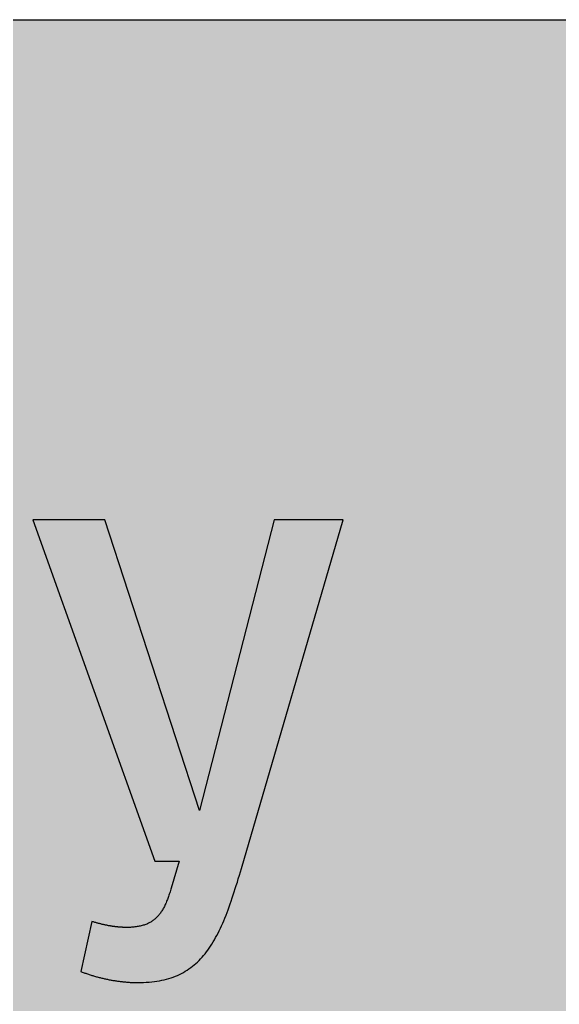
# Model space of a CAD drawing. Header units: millimetres. Extents: x 0 to 212, y 0 to 116.
# Drawn here: x 40.6 to 72.6, y 58.3 to 116.5 of the extents above; entities that cross this region are included whole.
import ezdxf

# ---------------------------------------------------------------- set-up
doc = ezdxf.new("R2010")
doc.units = ezdxf.units.MM

msp = doc.modelspace()

# ---------------------------------------------------------------- hatches: boundary and pattern name
for color, points in [(254, [(14.1633, 0.0536), (13.9878, 0.0533), (13.8125, 0.0559), (13.6373, 0.061), (13.462, 0.0686), (13.2893, 0.0787), (13.114, 0.0914), (12.9413, 0.1041), (12.7686, 0.1219), (12.5959, 0.1397), (12.4231, 0.16), (12.2504, 0.1829), (12.0777, 0.2057), (11.9075, 0.2337), (11.7373, 0.2616), (11.5672, 0.2921), (11.397, 0.3251), (11.2268, 0.3607), (11.0592, 0.3988), (10.8915, 0.4369), (10.7239, 0.4775), (10.5562, 0.5207), (10.3886, 0.5664), (10.2235, 0.6121), (10.0584, 0.6629), (9.8933, 0.7137), (9.7307, 0.7671), (9.5682, 0.8204), (9.4056, 0.8788), (9.2431, 0.9373), (9.083, 0.9982), (8.923, 1.0617), (8.763, 1.1252), (8.6055, 1.1938), (8.4455, 1.2624), (8.2906, 1.331), (8.1331, 1.4046), (7.9781, 1.4783), (7.8232, 1.5545), (7.6708, 1.6332), (7.5184, 1.7145), (7.366, 1.7958), (7.2161, 1.8796), (7.0663, 1.966), (6.919, 2.0523), (6.7716, 2.1438), (6.6243, 2.2352), (6.4795, 2.3266), (6.3348, 2.4232), (6.19, 2.5197), (6.0477, 2.6187), (5.908, 2.7178), (5.7683, 2.8194), (5.6286, 2.9235), (5.4915, 3.0302), (5.3543, 3.1369), (5.2197, 3.2461), (5.0851, 3.3579), (4.953, 3.4722), (4.8209, 3.5865), (4.6914, 3.7033), (4.5644, 3.8202), (4.4348, 3.9395), (4.3104, 4.0615), (4.1859, 4.1859), (4.0615, 4.3104), (3.9395, 4.4348), (3.8202, 4.5618), (3.7033, 4.6914), (3.5865, 4.8209), (3.4722, 4.953), (3.3579, 5.0851), (3.2487, 5.2197), (3.1369, 5.3543), (3.0302, 5.4915), (2.9235, 5.6286), (2.8194, 5.7683), (2.7178, 5.908), (2.6187, 6.0477), (2.5197, 6.19), (2.4232, 6.3348), (2.3266, 6.477), (2.2352, 6.6243), (2.1438, 6.7691), (2.0523, 6.919), (1.966, 7.0663), (1.8796, 7.2161), (1.7958, 7.366), (1.7145, 7.5184), (1.6332, 7.6708), (1.5545, 7.8232), (1.4783, 7.9781), (1.4046, 8.1331), (1.331, 8.2906), (1.2598, 8.4455), (1.1913, 8.603), (1.1252, 8.763), (1.0592, 8.923), (0.9982, 9.083), (0.9373, 9.2431), (0.8763, 9.4056), (0.8204, 9.5682), (0.7645, 9.7307), (0.7112, 9.8933), (0.6604, 10.0584), (0.6121, 10.2235), (0.5639, 10.3911), (0.5207, 10.5562), (0.4775, 10.7239), (0.4343, 10.8915), (0.3962, 11.0592), (0.3607, 11.2268), (0.3251, 11.397), (0.2921, 11.5672), (0.2616, 11.7373), (0.2311, 11.9075), (0.2057, 12.0802), (0.1803, 12.2504), (0.1575, 12.4231), (0.1372, 12.5959), (0.1194, 12.7686), (0.1041, 12.9413), (0.0889, 13.1166), (0.0787, 13.2893), (0.0686, 13.4645), (0.061, 13.6373), (0.0559, 13.8125), (0.0508, 13.9878), (0.0508, 14.163), (0.0522, 102.3592), (0.0508, 102.5322), (0.0559, 102.7074), (0.061, 102.8827), (0.0686, 103.058), (0.0787, 103.2307), (0.0889, 103.4059), (0.1041, 103.5787), (0.1194, 103.7514), (0.1372, 103.9241), (0.1575, 104.0968), (0.1803, 104.2695), (0.2057, 104.4423), (0.2311, 104.6124), (0.2616, 104.7826), (0.2921, 104.9528), (0.3251, 105.123), (0.3607, 105.2932), (0.3962, 105.4608), (0.4343, 105.6284), (0.4775, 105.7961), (0.5207, 105.9637), (0.5639, 106.1314), (0.6121, 106.2965), (0.6604, 106.4616), (0.7112, 106.6267), (0.7645, 106.7892), (0.8204, 106.9518), (0.8763, 107.1143), (0.9373, 107.2769), (0.9982, 107.4369), (1.0592, 107.5969), (1.1252, 107.757), (1.1913, 107.9144), (1.2598, 108.0745), (1.331, 108.2294), (1.4046, 108.3869), (1.4783, 108.5418), (1.5545, 108.6968), (1.6332, 108.8492), (1.7145, 109.0016), (1.7958, 109.154), (1.8796, 109.3038), (1.966, 109.4537), (2.0523, 109.601), (2.1438, 109.7483), (2.2352, 109.8956), (2.3266, 110.0404), (2.4232, 110.1852), (2.5197, 110.33), (2.6187, 110.4722), (2.7178, 110.6119), (2.8194, 110.7516), (2.9235, 110.8913), (3.0302, 111.0285), (3.1369, 111.1656), (3.2487, 111.3003), (3.3579, 111.4349), (3.4722, 111.567), (3.5865, 111.699), (3.7033, 111.8286), (3.8202, 111.9556), (3.9395, 112.0851), (4.0615, 112.2096), (4.1859, 112.334), (4.3104, 112.4585), (4.4348, 112.5804), (4.5644, 112.6998), (4.6914, 112.8166), (4.8209, 112.9335), (4.953, 113.0478), (5.0851, 113.1621), (5.2197, 113.2713), (5.3543, 113.3831), (5.4915, 113.4897), (5.6286, 113.5964), (5.7683, 113.7006), (5.908, 113.8022), (6.0477, 113.9012), (6.19, 114.0003), (6.3348, 114.0968), (6.4795, 114.1933), (6.6243, 114.2848), (6.7716, 114.3762), (6.919, 114.4676), (7.0663, 114.554), (7.2161, 114.6404), (7.366, 114.7242), (7.5184, 114.8055), (7.6708, 114.8867), (7.8232, 114.9655), (7.9781, 115.0417), (8.1331, 115.1153), (8.2906, 115.189), (8.4455, 115.2601), (8.6055, 115.3287), (8.763, 115.3947), (8.923, 115.4608), (9.083, 115.5217), (9.2431, 115.5827), (9.4056, 115.6437), (9.5682, 115.6995), (9.7307, 115.7554), (9.8933, 115.8088), (10.0584, 115.8596), (10.2235, 115.9078), (10.3886, 115.9561), (10.5562, 115.9993), (10.7239, 116.0424), (10.8915, 116.0856), (11.0592, 116.1237), (11.2268, 116.1593), (11.397, 116.1948), (11.5672, 116.2279), (11.7373, 116.2583), (11.9075, 116.2888), (12.0777, 116.3142), (12.2504, 116.3396), (12.4231, 116.3625), (12.5959, 116.3828), (12.7686, 116.4006), (12.9413, 116.4158), (13.114, 116.4311), (13.2893, 116.4412), (13.462, 116.4514), (13.6373, 116.459), (13.8125, 116.4641), (13.9878, 116.4692), (14.163, 116.4692), (197.6078, 116.4703), (197.7822, 116.4692), (197.9574, 116.4641), (198.1327, 116.459), (198.3054, 116.4514), (198.4807, 116.4412), (198.6534, 116.4311), (198.8287, 116.4158), (199.0014, 116.4006), (199.1741, 116.3828), (199.3468, 116.3625), (199.5195, 116.3396), (199.6897, 116.3142), (199.8624, 116.2888), (200.0326, 116.2583), (200.2028, 116.2279), (200.373, 116.1948), (200.5432, 116.1593), (200.7108, 116.1237), (200.8784, 116.0856), (201.0461, 116.0424), (201.2137, 115.9993), (201.3788, 115.9561), (201.5465, 115.9078), (201.7116, 115.8596), (201.8767, 115.8088), (202.0392, 115.7554), (202.2018, 115.6995), (202.3643, 115.6437), (202.5269, 115.5827), (202.6869, 115.5217), (202.8469, 115.4608), (203.007, 115.3947), (203.167, 115.3287), (203.3245, 115.2601), (203.4794, 115.189), (203.6369, 115.1153), (203.7918, 115.0417), (203.9468, 114.9655), (204.0992, 114.8867), (204.2516, 114.8055), (204.404, 114.7242), (204.5538, 114.6404), (204.7037, 114.554), (204.8535, 114.4676), (205.0009, 114.3762), (205.1456, 114.2848), (205.293, 114.1933), (205.4352, 114.0968), (205.58, 114.0003), (205.7222, 113.9012), (205.8619, 113.8022), (206.0016, 113.7006), (206.1413, 113.5964), (206.2785, 113.4897), (206.4156, 113.3831), (206.5503, 113.2713), (206.6849, 113.1621), (206.817, 113.0478), (206.949, 112.9335), (207.0786, 112.8166), (207.2081, 112.6998), (207.3351, 112.5804), (207.4596, 112.4585), (207.584, 112.334), (207.7085, 112.2096), (207.8304, 112.0851), (207.9498, 111.9556), (208.0666, 111.8286), (208.1835, 111.699), (208.2978, 111.567), (208.4121, 111.4349), (208.5238, 111.3003), (208.6331, 111.1656), (208.7397, 111.0285), (208.8464, 110.8913), (208.9506, 110.7516), (209.0522, 110.6119), (209.1512, 110.4722), (209.2503, 110.33), (209.3468, 110.1852), (209.4433, 110.0404), (209.5348, 109.8956), (209.6262, 109.7483), (209.7176, 109.601), (209.804, 109.4537), (209.8904, 109.3038), (209.9742, 109.154), (210.0555, 109.0016), (210.1367, 108.8492), (210.2155, 108.6968), (210.2917, 108.5418), (210.3653, 108.3869), (210.439, 108.2294), (210.5076, 108.0745), (210.5762, 107.9144), (210.6447, 107.757), (210.7082, 107.5969), (210.7717, 107.4369), (210.8327, 107.2769), (210.8911, 107.1143), (210.9495, 106.9518), (211.0029, 106.7892), (211.0562, 106.6267), (211.107, 106.4616), (211.1578, 106.2965), (211.2035, 106.1314), (211.2493, 105.9637), (211.2924, 105.7961), (211.3331, 105.6284), (211.3712, 105.4608), (211.4093, 105.2932), (211.4448, 105.123), (211.4779, 104.9528), (211.5083, 104.7826), (211.5363, 104.6124), (211.5642, 104.4423), (211.5871, 104.2695), (211.6099, 104.0968), (211.6303, 103.9241), (211.648, 103.7514), (211.6658, 103.5787), (211.6785, 103.4059), (211.6912, 103.2307), (211.7014, 103.058), (211.709, 102.8827), (211.7141, 102.7074), (211.7166, 102.5322), (211.7166, 102.3569), (211.7189, 14.1647), (211.7166, 13.9878), (211.7141, 13.8125), (211.709, 13.6373), (211.7014, 13.4645), (211.6912, 13.2893), (211.6785, 13.1166), (211.6658, 12.9413), (211.648, 12.7686), (211.6303, 12.5959), (211.6099, 12.4231), (211.5871, 12.2504), (211.5642, 12.0802), (211.5363, 11.9075), (211.5083, 11.7373), (211.4779, 11.5672), (211.4448, 11.397), (211.4093, 11.2268), (211.3712, 11.0592), (211.3331, 10.8915), (211.2924, 10.7239), (211.2493, 10.5562), (211.2035, 10.3911), (211.1578, 10.2235), (211.107, 10.0584), (211.0562, 9.8933), (211.0029, 9.7307), (210.9495, 9.5682), (210.8911, 9.4056), (210.8327, 9.2431), (210.7717, 9.083), (210.7082, 8.923), (210.6447, 8.763), (210.5762, 8.603), (210.5076, 8.4455), (210.439, 8.2906), (210.3653, 8.1331), (210.2917, 7.9781), (210.2155, 7.8232), (210.1367, 7.6708), (210.0555, 7.5184), (209.9742, 7.366), (209.8904, 7.2161), (209.804, 7.0663), (209.7176, 6.919), (209.6262, 6.7691), (209.5348, 6.6243), (209.4433, 6.477), (209.3468, 6.3348), (209.2503, 6.19), (209.1512, 6.0477), (209.0522, 5.908), (208.9506, 5.7683), (208.8464, 5.6286), (208.7397, 5.4915), (208.6331, 5.3543), (208.5238, 5.2197), (208.4121, 5.0851), (208.2978, 4.953), (208.1835, 4.8209), (208.0666, 4.6914), (207.9498, 4.5618), (207.8304, 4.4348), (207.7085, 4.3104), (207.584, 4.1859), (207.4596, 4.0615), (207.3351, 3.9395), (207.2081, 3.8202), (207.0786, 3.7033), (206.949, 3.5865), (206.817, 3.4722), (206.6849, 3.3579), (206.5503, 3.2461), (206.4156, 3.1369), (206.2785, 3.0302), (206.1413, 2.9235), (206.0016, 2.8194), (205.8619, 2.7178), (205.7222, 2.6187), (205.58, 2.5197), (205.4352, 2.4232), (205.293, 2.3266), (205.1456, 2.2352), (205.0009, 2.1438), (204.8535, 2.0523), (204.7037, 1.966), (204.5538, 1.8796), (204.404, 1.7958), (204.2516, 1.7145), (204.0992, 1.6332), (203.9468, 1.5545), (203.7918, 1.4783), (203.6369, 1.4046), (203.4794, 1.331), (203.3245, 1.2624), (203.167, 1.1938), (203.007, 1.1252), (202.8469, 1.0617), (202.6869, 0.9982), (202.5269, 0.9373), (202.3643, 0.8788), (202.2018, 0.8204), (202.0392, 0.7671), (201.8767, 0.7137), (201.7116, 0.6629), (201.5465, 0.6121), (201.3788, 0.5664), (201.2137, 0.5207), (201.0461, 0.4775), (200.8784, 0.4369), (200.7108, 0.3988), (200.5432, 0.3607), (200.373, 0.3251), (200.2028, 0.2921), (200.0326, 0.2616), (199.8624, 0.2337), (199.6897, 0.2057), (199.5195, 0.1829), (199.3468, 0.16), (199.1741, 0.1397), (199.0014, 0.1219), (198.8287, 0.1041), (198.6534, 0.0914), (198.4807, 0.0787), (198.3054, 0.0686), (198.1327, 0.061), (197.9574, 0.0559), (197.7822, 0.0533), (197.6069, 0.0533)]), (59, [(47.6194, 59.5489), (47.7901, 59.5503), (47.9603, 59.5554), (48.1254, 59.563), (48.2879, 59.5732), (48.4454, 59.5884), (48.6004, 59.6087), (48.7502, 59.629), (48.8975, 59.6544), (49.0423, 59.6824), (49.1846, 59.7154), (49.3217, 59.751), (49.4563, 59.7891), (49.5884, 59.8297), (49.718, 59.8754), (49.845, 59.9237), (49.9669, 59.9745), (50.0888, 60.0304), (50.2056, 60.0888), (50.3199, 60.1497), (50.4317, 60.2158), (50.5435, 60.2844), (50.6501, 60.3555), (50.7543, 60.4291), (50.8584, 60.5079), (50.9575, 60.5892), (51.0565, 60.673), (51.1505, 60.7619), (51.2445, 60.8533), (51.3359, 60.9473), (51.4274, 61.0464), (51.5137, 61.1454), (51.6001, 61.2496), (51.6839, 61.3588), (51.7677, 61.468), (51.8465, 61.5823), (51.9278, 61.7017), (52.004, 61.8211), (52.0802, 61.9455), (52.1564, 62.0725), (52.2275, 62.2021), (52.3011, 62.3367), (52.3723, 62.4738), (52.4408, 62.6135), (52.5094, 62.7558), (52.578, 62.9031), (52.644, 63.053), (52.7101, 63.2054), (52.7736, 63.3628), (52.8396, 63.5229), (52.9031, 63.6854), (52.9641, 63.8505), (53.0276, 64.0207), (53.0885, 64.1934), (53.1495, 64.3687), (53.2105, 64.5465), (53.2714, 64.7294), (53.3298, 64.9148), (53.3908, 65.1027), (53.4492, 65.2932), (53.5102, 65.4888), (53.5686, 65.6869), (53.6296, 65.8876), (53.688, 66.0933), (53.7489, 66.2991), (59.7655, 86.9072), (55.6906, 86.9072), (51.2671, 69.7159), (45.6791, 86.9072), (41.4115, 86.9072), (48.6283, 66.7286), (50.0641, 66.7286), (49.5984, 65.1369), (49.5757, 65.0621), (49.5529, 64.9884), (49.53, 64.9173), (49.5097, 64.8462), (49.4868, 64.7776), (49.464, 64.7116), (49.4411, 64.643), (49.4182, 64.5795), (49.3928, 64.5135), (49.37, 64.4525), (49.3446, 64.389), (49.3217, 64.3306), (49.2963, 64.2696), (49.2709, 64.2137), (49.2455, 64.1553), (49.2176, 64.0994), (49.1922, 64.0461), (49.1642, 63.9928), (49.1363, 63.942), (49.1084, 63.8912), (49.0779, 63.8404), (49.0499, 63.7921), (49.0195, 63.7464), (48.989, 63.7007), (48.956, 63.6549), (48.9229, 63.6118), (48.8899, 63.5686), (48.8569, 63.5279), (48.8239, 63.4873), (48.7883, 63.4492), (48.7528, 63.4111), (48.7147, 63.3755), (48.6766, 63.34), (48.6385, 63.3044), (48.5978, 63.2714), (48.5572, 63.2409), (48.5165, 63.2104), (48.4759, 63.18), (48.4302, 63.152), (48.387, 63.1241), (48.3413, 63.0987), (48.2956, 63.0733), (48.2473, 63.0504), (48.199, 63.0276), (48.1482, 63.0047), (48.0974, 62.9844), (48.0466, 62.9666), (47.9933, 62.9488), (47.9374, 62.931), (47.8815, 62.9158), (47.8257, 62.9006), (47.7672, 62.8853), (47.7063, 62.8726), (47.6453, 62.8625), (47.5844, 62.8523), (47.5209, 62.8421), (47.4548, 62.8345), (47.3888, 62.8269), (47.3202, 62.8218), (47.2516, 62.8167), (47.1805, 62.8117), (47.1068, 62.8091), (47.0332, 62.8091), (46.957, 62.8091), (46.9392, 62.8091), (46.9214, 62.8091), (46.9011, 62.8091), (46.8833, 62.8091), (46.863, 62.8091), (46.8427, 62.8091), (46.8224, 62.8091), (46.7995, 62.8091), (46.7792, 62.8117), (46.7563, 62.8117), (46.7335, 62.8117), (46.7106, 62.8142), (46.6877, 62.8142), (46.6649, 62.8167), (46.6395, 62.8167), (46.6166, 62.8193), (46.5912, 62.8218), (46.5658, 62.8218), (46.5404, 62.8244), (46.5125, 62.8269), (46.4871, 62.8294), (46.4591, 62.832), (46.4312, 62.8345), (46.4033, 62.8371), (46.3753, 62.8396), (46.3474, 62.8421), (46.3169, 62.8472), (46.2864, 62.8498), (46.2559, 62.8523), (46.2255, 62.8574), (46.195, 62.8625), (46.1645, 62.865), (46.1315, 62.8701), (46.0985, 62.8752), (46.0654, 62.8802), (46.0324, 62.8853), (45.9994, 62.8929), (45.9638, 62.898), (45.9283, 62.9031), (45.8927, 62.9107), (45.8572, 62.9158), (45.8216, 62.9234), (45.786, 62.931), (45.7479, 62.9387), (45.7098, 62.9463), (45.6717, 62.9539), (45.6336, 62.9615), (45.5955, 62.9717), (45.5549, 62.9793), (45.5143, 62.9895), (45.4736, 62.9996), (45.433, 63.0098), (45.3923, 63.0199), (45.3492, 63.0301), (45.306, 63.0403), (45.2653, 63.053), (45.2196, 63.0631), (45.1764, 63.0758), (45.1333, 63.0885), (45.0875, 63.1012), (45.0418, 63.1139), (44.9961, 63.1292), (44.9478, 63.1419), (44.9021, 63.1571), (44.2433, 60.2089), (44.2925, 60.1878), (44.3408, 60.1675), (44.3916, 60.1497), (44.4424, 60.1294), (44.4906, 60.1116), (44.5414, 60.0939), (44.5948, 60.0735), (44.6456, 60.0558), (44.6964, 60.038), (44.7497, 60.0227), (44.8005, 60.005), (44.8539, 59.9872), (44.9047, 59.9719), (44.958, 59.9567), (45.0113, 59.9389), (45.0647, 59.9237), (45.118, 59.9084), (45.1714, 59.8932), (45.2247, 59.8805), (45.278, 59.8653), (45.3339, 59.85), (45.3873, 59.8373), (45.4406, 59.8246), (45.4939, 59.8119), (45.5498, 59.7992), (45.6032, 59.7865), (45.659, 59.7738), (45.7124, 59.7611), (45.7683, 59.751), (45.8216, 59.7383), (45.8749, 59.7281), (45.9308, 59.7179), (45.9842, 59.7078), (46.04, 59.6976), (46.0934, 59.6875), (46.1493, 59.6773), (46.2026, 59.6697), (46.2585, 59.6595), (46.3118, 59.6519), (46.3652, 59.6443), (46.421, 59.6367), (46.4744, 59.629), (46.5277, 59.6214), (46.5836, 59.6138), (46.6369, 59.6087), (46.6903, 59.6011), (46.7436, 59.596), (46.797, 59.5909), (46.8503, 59.5859), (46.9011, 59.5808), (46.9544, 59.5757), (47.0078, 59.5732), (47.0611, 59.5681), (47.1119, 59.5655), (47.1627, 59.5605), (47.2161, 59.5579), (47.2669, 59.5554), (47.3177, 59.5528), (47.3685, 59.5528), (47.4193, 59.5503), (47.4701, 59.5503), (47.5183, 59.5478), (47.5691, 59.5478), (47.6174, 59.5478)])]:
    msp.add_hatch(color=color).paths.add_polyline_path(points)
h = msp.add_hatch(color=59)
h.paths.add_polyline_path([(14.1633, 3.5814), (13.8887, 3.5839), (13.6169, 3.5941), (13.3477, 3.6119), (13.081, 3.6347), (12.8143, 3.6652), (12.5501, 3.7008), (12.2885, 3.7465), (12.0294, 3.7948), (11.7729, 3.8506), (11.5164, 3.9141), (11.2649, 3.9827), (11.016, 4.0564), (10.7671, 4.1351), (10.5232, 4.2215), (10.2819, 4.3129), (10.0432, 4.412), (9.8069, 4.5161), (9.5733, 4.6228), (9.3447, 4.7371), (9.1186, 4.8565), (8.8951, 4.9809), (8.6741, 5.113), (8.4582, 5.2476), (8.2448, 5.3873), (8.0366, 5.5321), (7.8308, 5.682), (7.6276, 5.8369), (7.4295, 5.9969), (7.2365, 6.1595), (7.046, 6.3297), (6.8605, 6.5024), (6.6777, 6.6802), (6.5024, 6.8605), (6.3271, 7.046), (6.1595, 7.2365), (5.9969, 7.432), (5.8369, 7.6302), (5.682, 7.8308), (5.5321, 8.0366), (5.3873, 8.2448), (5.2451, 8.4582), (5.1105, 8.6741), (4.9809, 8.8951), (4.8565, 9.1186), (4.7371, 9.3447), (4.6228, 9.5758), (4.5136, 9.8069), (4.4094, 10.0432), (4.3129, 10.2819), (4.2215, 10.5232), (4.1351, 10.7696), (4.0538, 11.016), (3.9802, 11.2649), (3.9116, 11.5189), (3.8506, 11.7729), (3.7948, 12.0294), (3.744, 12.2911), (3.7008, 12.5527), (3.6627, 12.8143), (3.6322, 13.081), (3.6093, 13.3502), (3.5916, 13.6195), (3.5814, 13.8913), (3.5789, 14.163), (3.58, 102.3592), (3.5814, 102.6312), (3.5916, 102.903), (3.6093, 103.1723), (3.6322, 103.439), (3.6627, 103.7057), (3.7008, 103.9698), (3.744, 104.2314), (3.7948, 104.4905), (3.8506, 104.7471), (3.9116, 105.0036), (3.9802, 105.2551), (4.0538, 105.504), (4.1351, 105.7529), (4.2215, 105.9967), (4.3129, 106.238), (4.4094, 106.4768), (4.5136, 106.713), (4.6228, 106.9467), (4.7371, 107.1753), (4.8565, 107.4014), (4.9809, 107.6249), (5.1105, 107.8459), (5.2451, 108.0618), (5.3873, 108.2751), (5.5321, 108.4834), (5.682, 108.6891), (5.8369, 108.8923), (5.9969, 109.0905), (6.1595, 109.2835), (6.3271, 109.474), (6.5024, 109.6594), (6.6777, 109.8423), (6.8605, 110.0176), (7.046, 110.1928), (7.2365, 110.3605), (7.4295, 110.523), (7.6276, 110.683), (7.8308, 110.838), (8.0366, 110.9878), (8.2448, 111.1326), (8.4582, 111.2749), (8.6741, 111.4095), (8.8951, 111.539), (9.1186, 111.6635), (9.3447, 111.7829), (9.5733, 111.8972), (9.8069, 112.0064), (10.0432, 112.1105), (10.2819, 112.207), (10.5232, 112.2985), (10.7671, 112.3848), (11.016, 112.4661), (11.2649, 112.5398), (11.5164, 112.6084), (11.7729, 112.6693), (12.0294, 112.7252), (12.2885, 112.776), (12.5501, 112.8192), (12.8143, 112.8573), (13.081, 112.8878), (13.3477, 112.9106), (13.6169, 112.9284), (13.8887, 112.9386), (14.163, 112.9411), (197.6078, 112.9425), (197.8787, 112.9386), (198.1505, 112.9284), (198.4197, 112.9106), (198.689, 112.8878), (198.9557, 112.8573), (199.2173, 112.8192), (199.4789, 112.776), (199.7405, 112.7252), (199.9971, 112.6693), (200.2511, 112.6084), (200.5051, 112.5398), (200.754, 112.4661), (201.0004, 112.3848), (201.2467, 112.2985), (201.488, 112.207), (201.7268, 112.1105), (201.963, 112.0064), (202.1942, 111.8972), (202.4253, 111.7829), (202.6514, 111.6635), (202.8749, 111.539), (203.0959, 111.4095), (203.3118, 111.2749), (203.5251, 111.1326), (203.7334, 110.9878), (203.9391, 110.838), (204.1398, 110.683), (204.3379, 110.523), (204.5335, 110.3605), (204.724, 110.1928), (204.9094, 110.0176), (205.0898, 109.8423), (205.2676, 109.6594), (205.4403, 109.474), (205.6105, 109.2835), (205.773, 109.0905), (205.933, 108.8923), (206.088, 108.6891), (206.2378, 108.4834), (206.3826, 108.2751), (206.5223, 108.0618), (206.6569, 107.8459), (206.789, 107.6249), (206.9135, 107.4014), (207.0329, 107.1753), (207.1472, 106.9467), (207.2538, 106.713), (207.358, 106.4768), (207.457, 106.238), (207.5485, 105.9967), (207.6348, 105.7529), (207.7136, 105.504), (207.7872, 105.2551), (207.8558, 105.0036), (207.9193, 104.7471), (207.9752, 104.4905), (208.0235, 104.2314), (208.0692, 103.9698), (208.1047, 103.7057), (208.1352, 103.439), (208.1581, 103.1723), (208.1759, 102.903), (208.186, 102.6312), (208.1911, 102.3569), (208.1911, 14.1647), (208.186, 13.8913), (208.1759, 13.6195), (208.1581, 13.3502), (208.1352, 13.081), (208.1047, 12.8143), (208.0692, 12.5527), (208.0235, 12.2911), (207.9752, 12.0294), (207.9193, 11.7729), (207.8558, 11.5189), (207.7872, 11.2649), (207.7136, 11.016), (207.6348, 10.7696), (207.5485, 10.5232), (207.457, 10.2819), (207.358, 10.0432), (207.2538, 9.8069), (207.1472, 9.5758), (207.0329, 9.3447), (206.9135, 9.1186), (206.789, 8.8951), (206.6569, 8.6741), (206.5223, 8.4582), (206.3826, 8.2448), (206.2378, 8.0366), (206.088, 7.8308), (205.933, 7.6302), (205.773, 7.432), (205.6105, 7.2365), (205.4403, 7.046), (205.2676, 6.8605), (205.0898, 6.6802), (204.9094, 6.5024), (204.724, 6.3297), (204.5335, 6.1595), (204.3379, 5.9969), (204.1398, 5.8369), (203.9391, 5.682), (203.7334, 5.5321), (203.5251, 5.3873), (203.3118, 5.2476), (203.0959, 5.113), (202.8749, 4.9809), (202.6514, 4.8565), (202.4253, 4.7371), (202.1942, 4.6228), (201.963, 4.5161), (201.7268, 4.412), (201.488, 4.3129), (201.2467, 4.2215), (201.0004, 4.1351), (200.754, 4.0564), (200.5051, 3.9827), (200.2511, 3.9141), (199.9971, 3.8506), (199.7405, 3.7948), (199.4789, 3.7465), (199.2173, 3.7008), (198.9557, 3.6652), (198.689, 3.6347), (198.4197, 3.6119), (198.1505, 3.5941), (197.8787, 3.5839), (197.6069, 3.5789)])
h.paths.add_polyline_path([(14.1633, 8.8731), (14.0259, 8.8748), (13.8887, 8.8798), (13.7541, 8.8875), (13.622, 8.9002), (13.4874, 8.9154), (13.3553, 8.9332), (13.2258, 8.9535), (13.0962, 8.9789), (12.9667, 9.0068), (12.8397, 9.0373), (12.7127, 9.0729), (12.5882, 9.1084), (12.4663, 9.1491), (12.3419, 9.1923), (12.2225, 9.238), (12.1031, 9.2888), (11.9837, 9.3396), (11.8694, 9.3929), (11.7526, 9.4513), (11.6408, 9.5098), (11.5291, 9.5733), (11.4198, 9.6368), (11.3106, 9.7053), (11.2039, 9.7765), (11.0998, 9.8476), (10.9957, 9.9238), (10.8966, 10), (10.7975, 10.0787), (10.6985, 10.1625), (10.6045, 10.2464), (10.5105, 10.3327), (10.4216, 10.4216), (10.3327, 10.5131), (10.2464, 10.6045), (10.16, 10.701), (10.0787, 10.7975), (10, 10.8966), (9.9212, 10.9982), (9.8476, 11.0998), (9.7739, 11.2039), (9.7053, 11.3106), (9.6368, 11.4198), (9.5707, 11.5291), (9.5098, 11.6408), (9.4488, 11.7551), (9.3929, 11.8694), (9.337, 11.9863), (9.2862, 12.1031), (9.238, 12.2225), (9.1923, 12.3444), (9.1491, 12.4663), (9.1084, 12.5908), (9.0703, 12.7152), (9.0373, 12.8397), (9.0068, 12.9692), (8.9789, 13.0962), (8.9535, 13.2258), (8.9306, 13.3579), (8.9129, 13.4899), (8.8976, 13.622), (8.8849, 13.7566), (8.8773, 13.8913), (8.8722, 14.0259), (8.8697, 14.163), (8.8717, 102.3592), (8.8722, 102.4941), (8.8773, 102.6312), (8.8849, 102.7659), (8.8976, 102.8979), (8.9129, 103.0326), (8.9306, 103.1646), (8.9535, 103.2942), (8.9789, 103.4237), (9.0068, 103.5533), (9.0373, 103.6803), (9.0703, 103.8073), (9.1084, 103.9317), (9.1491, 104.0536), (9.1923, 104.1781), (9.238, 104.2975), (9.2862, 104.4169), (9.337, 104.5362), (9.3929, 104.6505), (9.4488, 104.7674), (9.5098, 104.8791), (9.5707, 104.9909), (9.6368, 105.1001), (9.7053, 105.2093), (9.7739, 105.316), (9.8476, 105.4202), (9.9212, 105.5243), (10, 105.6234), (10.0787, 105.7224), (10.16, 105.8215), (10.2464, 105.9155), (10.3327, 106.0094), (10.4216, 106.0983), (10.5105, 106.1872), (10.6045, 106.2736), (10.6985, 106.36), (10.7975, 106.4412), (10.8966, 106.52), (10.9957, 106.5987), (11.0998, 106.6724), (11.2039, 106.746), (11.3106, 106.8146), (11.4198, 106.8832), (11.5291, 106.9492), (11.6408, 107.0102), (11.7526, 107.0712), (11.8694, 107.127), (11.9837, 107.1829), (12.1031, 107.2337), (12.2225, 107.282), (12.3419, 107.3277), (12.4663, 107.3709), (12.5882, 107.4115), (12.7127, 107.4496), (12.8397, 107.4826), (12.9667, 107.5131), (13.0962, 107.5411), (13.2258, 107.5665), (13.3553, 107.5893), (13.4874, 107.6071), (13.622, 107.6223), (13.7541, 107.635), (13.8887, 107.6427), (14.0259, 107.6477), (14.163, 107.6503), (197.6078, 107.6508), (197.7441, 107.6477), (197.8787, 107.6427), (198.0133, 107.635), (198.1479, 107.6223), (198.28, 107.6071), (198.4121, 107.5893), (198.5442, 107.5665), (198.6737, 107.5411), (198.8007, 107.5131), (198.9303, 107.4826), (199.0547, 107.4496), (199.1792, 107.4115), (199.3036, 107.3709), (199.4256, 107.3277), (199.5475, 107.282), (199.6669, 107.2337), (199.7837, 107.1829), (199.9005, 107.127), (200.0148, 107.0712), (200.1291, 107.0102), (200.2409, 106.9492), (200.3501, 106.8832), (200.4593, 106.8146), (200.566, 106.746), (200.6702, 106.6724), (200.7718, 106.5987), (200.8734, 106.52), (200.9724, 106.4412), (201.0689, 106.36), (201.1655, 106.2736), (201.2569, 106.1872), (201.3483, 106.0983), (201.4372, 106.0094), (201.5236, 105.9155), (201.6074, 105.8215), (201.6912, 105.7224), (201.77, 105.6234), (201.8462, 105.5243), (201.9224, 105.4202), (201.9935, 105.316), (202.0646, 105.2093), (202.1332, 105.1001), (202.1967, 104.9909), (202.2602, 104.8791), (202.3186, 104.7674), (202.377, 104.6505), (202.4304, 104.5362), (202.4812, 104.4169), (202.532, 104.2975), (202.5777, 104.1781), (202.6209, 104.0536), (202.6615, 103.9317), (202.6971, 103.8073), (202.7326, 103.6803), (202.7631, 103.5533), (202.7911, 103.4237), (202.8165, 103.2942), (202.8368, 103.1646), (202.8546, 103.0326), (202.8698, 102.8979), (202.8825, 102.7659), (202.8901, 102.6312), (202.8952, 102.4941), (202.8977, 102.3569), (202.8994, 14.1647), (202.8952, 14.0259), (202.8901, 13.8913), (202.8825, 13.7566), (202.8698, 13.622), (202.8546, 13.4899), (202.8368, 13.3579), (202.8165, 13.2258), (202.7911, 13.0962), (202.7631, 12.9692), (202.7326, 12.8397), (202.6971, 12.7152), (202.6615, 12.5908), (202.6209, 12.4663), (202.5777, 12.3444), (202.532, 12.2225), (202.4812, 12.1031), (202.4304, 11.9863), (202.377, 11.8694), (202.3186, 11.7551), (202.2602, 11.6408), (202.1967, 11.5291), (202.1332, 11.4198), (202.0646, 11.3106), (201.9935, 11.2039), (201.9224, 11.0998), (201.8462, 10.9982), (201.77, 10.8966), (201.6912, 10.7975), (201.6074, 10.701), (201.5236, 10.6045), (201.4372, 10.5131), (201.3483, 10.4216), (201.2569, 10.3327), (201.1655, 10.2464), (201.0689, 10.1625), (200.9724, 10.0787), (200.8734, 10), (200.7718, 9.9238), (200.6702, 9.8476), (200.566, 9.7765), (200.4593, 9.7053), (200.3501, 9.6368), (200.2409, 9.5733), (200.1291, 9.5098), (200.0148, 9.4513), (199.9005, 9.3929), (199.7837, 9.3396), (199.6669, 9.2888), (199.5475, 9.238), (199.4256, 9.1923), (199.3036, 9.1491), (199.1792, 9.1084), (199.0547, 9.0729), (198.9303, 9.0373), (198.8007, 9.0068), (198.6737, 8.9789), (198.5442, 8.9535), (198.4121, 8.9332), (198.28, 8.9154), (198.1479, 8.9002), (198.0133, 8.8875), (197.8787, 8.8798), (197.7441, 8.8748), (197.6069, 8.8722)], flags=16)
h = msp.add_hatch(color=59)
h.paths.add_polyline_path([(61.5114, 86.9072), (61.5114, 83.8024), (64.4218, 83.8024), (64.4218, 65.1369), (64.4195, 65.0621), (64.4169, 64.9884), (64.4144, 64.9173), (64.4119, 64.8462), (64.4042, 64.7776), (64.3992, 64.7116), (64.389, 64.643), (64.3814, 64.5795), (64.3712, 64.5135), (64.3585, 64.4525), (64.3458, 64.389), (64.3331, 64.3306), (64.3179, 64.2696), (64.3001, 64.2137), (64.2823, 64.1553), (64.2645, 64.0994), (64.2442, 64.0461), (64.2239, 63.9928), (64.201, 63.942), (64.1782, 63.8912), (64.1528, 63.8404), (64.1274, 63.7921), (64.102, 63.7464), (64.074, 63.7007), (64.0436, 63.6549), (64.0131, 63.6118), (63.9826, 63.5686), (63.9496, 63.5279), (63.9166, 63.4873), (63.881, 63.4492), (63.8454, 63.4111), (63.8099, 63.3755), (63.7718, 63.34), (63.7337, 63.3044), (63.693, 63.2714), (63.6524, 63.2409), (63.6092, 63.2104), (63.566, 63.18), (63.5229, 63.152), (63.4771, 63.1241), (63.4314, 63.0987), (63.3832, 63.0733), (63.3349, 63.0504), (63.2866, 63.0276), (63.2358, 63.0047), (63.185, 62.9844), (63.1317, 62.9666), (63.0784, 62.9488), (63.025, 62.931), (62.9691, 62.9158), (62.9133, 62.9006), (62.8548, 62.8853), (62.7964, 62.8726), (62.738, 62.8625), (62.677, 62.8523), (62.6161, 62.8421), (62.5551, 62.8345), (62.4916, 62.8269), (62.4281, 62.8218), (62.3621, 62.8167), (62.296, 62.8117), (62.23, 62.8091), (62.1614, 62.8091), (62.0928, 62.8091), (62.0598, 62.8091), (62.0268, 62.8091), (61.9912, 62.8091), (61.9582, 62.8091), (61.9227, 62.8117), (61.8871, 62.8117), (61.8515, 62.8142), (61.8134, 62.8142), (61.7779, 62.8167), (61.7398, 62.8193), (61.7017, 62.8218), (61.6636, 62.8244), (61.6255, 62.8269), (61.5874, 62.8294), (61.5467, 62.832), (61.5086, 62.8345), (61.468, 62.8396), (61.4274, 62.8421), (61.3867, 62.8447), (61.3461, 62.8498), (61.3054, 62.8548), (61.2648, 62.8574), (61.2216, 62.8625), (61.181, 62.8675), (61.1378, 62.8726), (61.0972, 62.8777), (61.054, 62.8828), (61.0108, 62.8879), (60.9702, 62.8929), (60.927, 62.898), (60.8838, 62.9031), (60.8406, 62.9107), (60.8, 62.9158), (60.7568, 62.9209), (60.7136, 62.9285), (60.6704, 62.9336), (60.6273, 62.9412), (60.5841, 62.9463), (60.5409, 62.9539), (60.5003, 62.9615), (60.4571, 62.9691), (60.4139, 62.9742), (60.3707, 62.9818), (60.3301, 62.9895), (60.2869, 62.9971), (60.2437, 63.0047), (60.2031, 63.0123), (60.1624, 63.0199), (60.1193, 63.0276), (60.0786, 63.0352), (60.038, 63.0453), (59.9973, 63.053), (59.9567, 63.0606), (59.9161, 63.0682), (59.8754, 63.0784), (59.8348, 63.086), (59.7967, 63.0936), (59.7586, 63.1038), (59.7179, 63.1114), (59.6798, 63.1215), (59.6417, 63.1292), (59.6062, 63.1393), (59.5681, 63.1469), (59.5325, 63.1571), (58.8338, 60.1303), (58.8797, 60.1142), (58.928, 60.0989), (58.9763, 60.0862), (59.0271, 60.071), (59.0753, 60.0583), (59.1261, 60.0431), (59.1769, 60.0278), (59.2277, 60.0151), (59.2811, 60.0024), (59.3319, 59.9872), (59.3852, 59.9745), (59.4385, 59.9592), (59.4919, 59.9465), (59.5478, 59.9338), (59.6011, 59.9211), (59.657, 59.9084), (59.7103, 59.8957), (59.7662, 59.883), (59.8221, 59.8703), (59.8805, 59.8576), (59.9364, 59.8449), (59.9948, 59.8322), (60.0507, 59.8195), (60.1091, 59.8094), (60.1675, 59.7967), (60.2259, 59.7865), (60.2844, 59.7738), (60.3453, 59.7637), (60.4037, 59.7535), (60.4647, 59.7433), (60.5231, 59.7332), (60.5841, 59.723), (60.645, 59.7129), (60.706, 59.7027), (60.767, 59.6925), (60.8279, 59.6849), (60.8889, 59.6748), (60.9524, 59.6671), (61.0133, 59.657), (61.0743, 59.6494), (61.1378, 59.6417), (61.2013, 59.6341), (61.2623, 59.6265), (61.3258, 59.6189), (61.3893, 59.6138), (61.4528, 59.6062), (61.5137, 59.6011), (61.5772, 59.596), (61.6407, 59.5884), (61.7042, 59.5833), (61.7677, 59.5782), (61.8312, 59.5757), (61.8947, 59.5706), (61.9582, 59.5655), (62.0243, 59.563), (62.0878, 59.5605), (62.1513, 59.5579), (62.2148, 59.5554), (62.2783, 59.5528), (62.3418, 59.5503), (62.4053, 59.5503), (62.4688, 59.5478), (62.5348, 59.5478), (62.5983, 59.5478), (62.7837, 59.5503), (62.9666, 59.5554), (63.1444, 59.563), (63.3197, 59.5757), (63.4949, 59.5909), (63.6626, 59.6087), (63.8302, 59.6316), (63.9928, 59.657), (64.1528, 59.6849), (64.3103, 59.7154), (64.4652, 59.751), (64.6151, 59.7891), (64.7624, 59.8297), (64.9072, 59.8729), (65.0494, 59.9211), (65.1866, 59.9719), (65.3212, 60.0253), (65.4533, 60.0812), (65.5828, 60.1396), (65.7098, 60.2031), (65.8317, 60.2666), (65.9511, 60.3352), (66.0705, 60.4063), (66.1822, 60.4799), (66.294, 60.5561), (66.4032, 60.6349), (66.5074, 60.7162), (66.609, 60.8), (66.708, 60.8863), (66.8045, 60.9752), (66.896, 61.0692), (66.9874, 61.1632), (67.0738, 61.2597), (67.1576, 61.3588), (67.2389, 61.4629), (67.3176, 61.5671), (67.3938, 61.6737), (67.4675, 61.783), (67.5361, 61.8947), (67.6046, 62.009), (67.6681, 62.1259), (67.7291, 62.2452), (67.7875, 62.3646), (67.8434, 62.4891), (67.8967, 62.6135), (67.9475, 62.7405), (67.9933, 62.8701), (68.039, 63.0022), (68.0796, 63.1368), (68.1177, 63.2714), (68.1558, 63.4086), (68.1888, 63.5483), (68.2193, 63.6905), (68.2473, 63.8353), (68.2727, 63.9801), (68.2955, 64.1274), (68.3158, 64.2747), (68.3311, 64.4271), (68.3463, 64.5795), (68.359, 64.7344), (68.3692, 64.8894), (68.3743, 65.0469), (68.3793, 65.2069), (68.3793, 65.3694), (68.381, 86.9072)])
edge = h.paths.add_edge_path(flags=16)
edge.add_line((63.7632, 93.2709), (63.7616, 93.2002))
edge.add_line((63.7616, 93.2002), (63.7642, 93.1291))
edge.add_line((63.7642, 93.1291), (63.7692, 93.0605))
edge.add_line((63.7692, 93.0605), (63.7743, 92.9894))
edge.add_line((63.7743, 92.9894), (63.7819, 92.9234))
edge.add_line((63.7819, 92.9234), (63.7921, 92.8548))
edge.add_line((63.7921, 92.8548), (63.8023, 92.7887))
edge.add_line((63.8023, 92.7887), (63.8124, 92.7227))
edge.add_line((63.8124, 92.7227), (63.8277, 92.6567))
edge.add_line((63.8277, 92.6567), (63.8404, 92.5906))
edge.add_line((63.8404, 92.5906), (63.8581, 92.5271))
edge.add_line((63.8581, 92.5271), (63.8759, 92.4636))
edge.add_line((63.8759, 92.4636), (63.8937, 92.4027))
edge.add_line((63.8937, 92.4027), (63.9166, 92.3392))
edge.add_line((63.9166, 92.3392), (63.9369, 92.2782))
edge.add_line((63.9369, 92.2782), (63.9623, 92.2198))
edge.add_line((63.9623, 92.2198), (63.9851, 92.1588))
edge.add_line((63.9851, 92.1588), (64.0131, 92.1004))
edge.add_line((64.0131, 92.1004), (64.041, 92.0445))
edge.add_line((64.041, 92.0445), (64.069, 91.9861))
edge.add_line((64.069, 91.9861), (64.0994, 91.9302))
edge.add_line((64.0994, 91.9302), (64.1299, 91.8769))
edge.add_line((64.1299, 91.8769), (64.1629, 91.8235))
edge.add_line((64.1629, 91.8235), (64.1985, 91.7702))
edge.add_line((64.1985, 91.7702), (64.2341, 91.7169))
edge.add_line((64.2341, 91.7169), (64.2696, 91.6661))
edge.add_line((64.2696, 91.6661), (64.3077, 91.6178))
edge.add_line((64.3077, 91.6178), (64.3458, 91.567))
edge.add_line((64.3458, 91.567), (64.3865, 91.5187))
edge.add_line((64.3865, 91.5187), (64.4271, 91.473))
edge.add_line((64.4271, 91.473), (64.4703, 91.4273))
edge.add_line((64.4703, 91.4273), (64.5135, 91.3816))
edge.add_line((64.5135, 91.3816), (64.5592, 91.3384))
edge.add_line((64.5592, 91.3384), (64.6049, 91.2978))
edge.add_line((64.6049, 91.2978), (64.6506, 91.2546))
edge.add_line((64.6506, 91.2546), (64.6989, 91.2165))
edge.add_line((64.6989, 91.2165), (64.7471, 91.1758))
edge.add_line((64.7471, 91.1758), (64.7979, 91.1377))
edge.add_line((64.7979, 91.1377), (64.8487, 91.1022))
edge.add_line((64.8487, 91.1022), (64.8995, 91.0666))
edge.add_line((64.8995, 91.0666), (64.9529, 91.0336))
edge.add_line((64.9529, 91.0336), (65.0062, 91.0006))
edge.add_line((65.0062, 91.0006), (65.0621, 90.9676))
edge.add_line((65.0621, 90.9676), (65.118, 90.9371))
edge.add_line((65.118, 90.9371), (65.1739, 90.9091))
edge.add_line((65.1739, 90.9091), (65.2323, 90.8812))
edge.add_line((65.2323, 90.8812), (65.2907, 90.8558))
edge.add_line((65.2907, 90.8558), (65.3491, 90.8304))
edge.add_line((65.3491, 90.8304), (65.4101, 90.8075))
edge.add_line((65.4101, 90.8075), (65.471, 90.7847))
edge.add_line((65.471, 90.7847), (65.532, 90.7644))
edge.add_line((65.532, 90.7644), (65.5955, 90.744))
edge.add_line((65.5955, 90.744), (65.6565, 90.7263))
edge.add_line((65.6565, 90.7263), (65.7225, 90.711))
edge.add_line((65.7225, 90.711), (65.786, 90.6958))
edge.add_line((65.786, 90.6958), (65.852, 90.6831))
edge.add_line((65.852, 90.6831), (65.9181, 90.6704))
edge.add_line((65.9181, 90.6704), (65.9841, 90.6602))
edge.add_line((65.9841, 90.6602), (66.0527, 90.6501))
edge.add_line((66.0527, 90.6501), (66.1213, 90.6424))
edge.add_line((66.1213, 90.6424), (66.1899, 90.6374))
edge.add_line((66.1899, 90.6374), (66.2584, 90.6348))
edge.add_line((66.2584, 90.6348), (66.3296, 90.6323))
edge.add_line((66.3296, 90.6323), (66.4007, 90.6297))
edge.add_line((66.4007, 90.6297), (66.4693, 90.6323))
edge.add_line((66.4693, 90.6323), (66.5404, 90.6348))
edge.add_line((66.5404, 90.6348), (66.609, 90.6374))
edge.add_line((66.609, 90.6374), (66.6801, 90.6424))
edge.add_line((66.6801, 90.6424), (66.7461, 90.6501))
edge.add_line((66.7461, 90.6501), (66.8147, 90.6602))
edge.add_line((66.8147, 90.6602), (66.8807, 90.6704))
edge.add_line((66.8807, 90.6704), (66.9468, 90.6831))
edge.add_line((66.9468, 90.6831), (67.0128, 90.6958))
edge.add_line((67.0128, 90.6958), (67.0789, 90.711))
edge.add_line((67.0789, 90.711), (67.1424, 90.7263))
edge.add_line((67.1424, 90.7263), (67.2059, 90.744))
edge.add_line((67.2059, 90.744), (67.2694, 90.7644))
edge.add_line((67.2694, 90.7644), (67.3303, 90.7847))
edge.add_line((67.3303, 90.7847), (67.3913, 90.8075))
edge.add_line((67.3913, 90.8075), (67.4522, 90.8304))
edge.add_line((67.4522, 90.8304), (67.5107, 90.8558))
edge.add_line((67.5107, 90.8558), (67.5691, 90.8812))
edge.add_line((67.5691, 90.8812), (67.6275, 90.9091))
edge.add_line((67.6275, 90.9091), (67.6834, 90.9371))
edge.add_line((67.6834, 90.9371), (67.7393, 90.9676))
edge.add_line((67.7393, 90.9676), (67.7926, 91.0006))
edge.add_line((67.7926, 91.0006), (67.8485, 91.0336))
edge.add_line((67.8485, 91.0336), (67.8993, 91.0666))
edge.add_line((67.8993, 91.0666), (67.9526, 91.1022))
edge.add_line((67.9526, 91.1022), (68.0034, 91.1377))
edge.add_line((68.0034, 91.1377), (68.0542, 91.1758))
edge.add_line((68.0542, 91.1758), (68.1025, 91.2165))
edge.add_line((68.1025, 91.2165), (68.1507, 91.2546))
edge.add_line((68.1507, 91.2546), (68.1965, 91.2978))
edge.add_line((68.1965, 91.2978), (68.2422, 91.3384))
edge.add_line((68.2422, 91.3384), (68.2879, 91.3816))
edge.add_line((68.2879, 91.3816), (68.3311, 91.4273))
edge.add_line((68.3311, 91.4273), (68.3743, 91.473))
edge.add_line((68.3743, 91.473), (68.4149, 91.5187))
edge.add_line((68.4149, 91.5187), (68.4555, 91.567))
edge.add_line((68.4555, 91.567), (68.4936, 91.6178))
edge.add_line((68.4936, 91.6178), (68.5317, 91.6661))
edge.add_line((68.5317, 91.6661), (68.5673, 91.7169))
edge.add_line((68.5673, 91.7169), (68.6029, 91.7702))
edge.add_line((68.6029, 91.7702), (68.6384, 91.8235))
edge.add_line((68.6384, 91.8235), (68.6714, 91.8769))
edge.add_line((68.6714, 91.8769), (68.7019, 91.9302))
edge.add_line((68.7019, 91.9302), (68.7324, 91.9861))
edge.add_line((68.7324, 91.9861), (68.7603, 92.0445))
edge.add_line((68.7603, 92.0445), (68.7883, 92.1004))
edge.add_line((68.7883, 92.1004), (68.8162, 92.1588))
edge.add_line((68.8162, 92.1588), (68.8391, 92.2198))
edge.add_line((68.8391, 92.2198), (68.8645, 92.2782))
edge.add_line((68.8645, 92.2782), (68.8848, 92.3392))
edge.add_line((68.8848, 92.3392), (68.9077, 92.4027))
edge.add_line((68.9077, 92.4027), (68.9254, 92.4636))
edge.add_line((68.9254, 92.4636), (68.9432, 92.5271))
edge.add_line((68.9432, 92.5271), (68.961, 92.5906))
edge.add_line((68.961, 92.5906), (68.9762, 92.6567))
edge.add_line((68.9762, 92.6567), (68.9889, 92.7227))
edge.add_line((68.9889, 92.7227), (69.0016, 92.7887))
edge.add_line((69.0016, 92.7887), (69.0118, 92.8548))
edge.add_line((69.0118, 92.8548), (69.0194, 92.9234))
edge.add_line((69.0194, 92.9234), (69.027, 92.9894))
edge.add_line((69.027, 92.9894), (69.0321, 93.0605))
edge.add_line((69.0321, 93.0605), (69.0372, 93.1291))
edge.add_line((69.0372, 93.1291), (69.0397, 93.2002))
edge.add_line((69.0397, 93.2002), (69.0397, 93.2688))
edge.add_line((69.0397, 93.2688), (69.0397, 93.3399))
edge.add_line((69.0397, 93.3399), (69.0372, 93.411))
edge.add_line((69.0372, 93.411), (69.0321, 93.4796))
edge.add_line((69.0321, 93.4796), (69.027, 93.5482))
edge.add_line((69.027, 93.5482), (69.0194, 93.6168))
edge.add_line((69.0194, 93.6168), (69.0118, 93.6854))
edge.add_line((69.0118, 93.6854), (69.0016, 93.7514))
edge.add_line((69.0016, 93.7514), (68.9889, 93.8174))
edge.add_line((68.9889, 93.8174), (68.9762, 93.8835))
edge.add_line((68.9762, 93.8835), (68.961, 93.947))
edge.add_line((68.961, 93.947), (68.9432, 94.0105))
edge.add_line((68.9432, 94.0105), (68.9254, 94.074))
edge.add_line((68.9254, 94.074), (68.9077, 94.1375))
edge.add_line((68.9077, 94.1375), (68.8848, 94.1984))
edge.add_line((68.8848, 94.1984), (68.8645, 94.2594))
edge.add_line((68.8645, 94.2594), (68.8391, 94.3204))
edge.add_line((68.8391, 94.3204), (68.8162, 94.3788))
edge.add_line((68.8162, 94.3788), (68.7883, 94.4372))
edge.add_line((68.7883, 94.4372), (68.7603, 94.4956))
edge.add_line((68.7603, 94.4956), (68.7324, 94.5515))
edge.add_line((68.7324, 94.5515), (68.7019, 94.6074))
edge.add_line((68.7019, 94.6074), (68.6714, 94.6633))
edge.add_line((68.6714, 94.6633), (68.6384, 94.7166))
edge.add_line((68.6384, 94.7166), (68.6029, 94.7699))
edge.add_line((68.6029, 94.7699), (68.5673, 94.8207))
edge.add_line((68.5673, 94.8207), (68.5317, 94.8715))
edge.add_line((68.5317, 94.8715), (68.4936, 94.9223))
edge.add_line((68.4936, 94.9223), (68.4555, 94.9706))
edge.add_line((68.4555, 94.9706), (68.4149, 95.0189))
edge.add_line((68.4149, 95.0189), (68.3743, 95.0671))
edge.add_line((68.3743, 95.0671), (68.3311, 95.1128))
edge.add_line((68.3311, 95.1128), (68.2879, 95.156))
edge.add_line((68.2879, 95.156), (68.2422, 95.1992))
edge.add_line((68.2422, 95.1992), (68.1965, 95.2424))
edge.add_line((68.1965, 95.2424), (68.1507, 95.283))
edge.add_line((68.1507, 95.283), (68.1025, 95.3237))
edge.add_line((68.1025, 95.3237), (68.0542, 95.3618))
edge.add_line((68.0542, 95.3618), (68.0034, 95.3999))
edge.add_line((68.0034, 95.3999), (67.9526, 95.438))
edge.add_line((67.9526, 95.438), (67.8993, 95.4735))
edge.add_line((67.8993, 95.4735), (67.8485, 95.5065))
edge.add_line((67.8485, 95.5065), (67.7926, 95.5396))
edge.add_line((67.7926, 95.5396), (67.7393, 95.57))
edge.add_line((67.7393, 95.57), (67.6834, 95.6005))
edge.add_line((67.6834, 95.6005), (67.6275, 95.631))
edge.add_line((67.6275, 95.631), (67.5691, 95.6589))
edge.add_line((67.5691, 95.6589), (67.5107, 95.6843))
edge.add_line((67.5107, 95.6843), (67.4522, 95.7097))
edge.add_line((67.4522, 95.7097), (67.3913, 95.7326))
edge.add_line((67.3913, 95.7326), (67.3303, 95.7555))
edge.add_line((67.3303, 95.7555), (67.2694, 95.7758))
edge.add_line((67.2694, 95.7758), (67.2059, 95.7936))
edge.add_line((67.2059, 95.7936), (67.1424, 95.8113))
edge.add_line((67.1424, 95.8113), (67.0789, 95.8291))
edge.add_line((67.0789, 95.8291), (67.0128, 95.8444))
edge.add_line((67.0128, 95.8444), (66.9468, 95.8571))
edge.add_line((66.9468, 95.8571), (66.8807, 95.8698))
edge.add_line((66.8807, 95.8698), (66.8147, 95.8799))
edge.add_line((66.8147, 95.8799), (66.7461, 95.8875))
edge.add_line((66.7461, 95.8875), (66.6801, 95.8952))
edge.add_line((66.6801, 95.8952), (66.609, 95.9002))
edge.add_line((66.609, 95.9002), (66.5404, 95.9053))
edge.add_line((66.5404, 95.9053), (66.4693, 95.9079))
edge.add_line((66.4693, 95.9079), (66.4007, 95.9079))
edge.add_line((66.4007, 95.9079), (66.3296, 95.9079))
edge.add_line((66.3296, 95.9079), (66.2584, 95.9053))
edge.add_line((66.2584, 95.9053), (66.1899, 95.9002))
edge.add_line((66.1899, 95.9002), (66.1213, 95.8952))
edge.add_line((66.1213, 95.8952), (66.0527, 95.8875))
edge.add_line((66.0527, 95.8875), (65.9841, 95.8799))
edge.add_line((65.9841, 95.8799), (65.9181, 95.8698))
edge.add_line((65.9181, 95.8698), (65.852, 95.8571))
edge.add_line((65.852, 95.8571), (65.786, 95.8444))
edge.add_line((65.786, 95.8444), (65.7225, 95.8291))
edge.add_line((65.7225, 95.8291), (65.6565, 95.8113))
edge.add_line((65.6565, 95.8113), (65.5955, 95.7936))
edge.add_line((65.5955, 95.7936), (65.532, 95.7758))
edge.add_line((65.532, 95.7758), (65.471, 95.7555))
edge.add_line((65.471, 95.7555), (65.4101, 95.7326))
edge.add_line((65.4101, 95.7326), (65.3491, 95.7097))
edge.add_line((65.3491, 95.7097), (65.2907, 95.6843))
edge.add_line((65.2907, 95.6843), (65.2323, 95.6589))
edge.add_line((65.2323, 95.6589), (65.1739, 95.631))
edge.add_line((65.1739, 95.631), (65.118, 95.6005))
edge.add_line((65.118, 95.6005), (65.0621, 95.57))
edge.add_line((65.0621, 95.57), (65.0062, 95.5396))
edge.add_line((65.0062, 95.5396), (64.9529, 95.5065))
edge.add_line((64.9529, 95.5065), (64.8995, 95.4735))
edge.add_line((64.8995, 95.4735), (64.8487, 95.438))
edge.add_line((64.8487, 95.438), (64.7979, 95.3999))
edge.add_line((64.7979, 95.3999), (64.7471, 95.3618))
edge.add_line((64.7471, 95.3618), (64.6989, 95.3237))
edge.add_line((64.6989, 95.3237), (64.6506, 95.283))
edge.add_line((64.6506, 95.283), (64.6049, 95.2424))
edge.add_line((64.6049, 95.2424), (64.5592, 95.1992))
edge.add_line((64.5592, 95.1992), (64.5135, 95.156))
edge.add_line((64.5135, 95.156), (64.4703, 95.1128))
edge.add_line((64.4703, 95.1128), (64.4271, 95.0671))
edge.add_line((64.4271, 95.0671), (64.3865, 95.0189))
edge.add_line((64.3865, 95.0189), (64.3458, 94.9706))
edge.add_line((64.3458, 94.9706), (64.3077, 94.9223))
edge.add_line((64.3077, 94.9223), (64.2696, 94.8715))
edge.add_line((64.2696, 94.8715), (64.2341, 94.8207))
edge.add_line((64.2341, 94.8207), (64.1985, 94.7699))
edge.add_line((64.1985, 94.7699), (64.1629, 94.7166))
edge.add_line((64.1629, 94.7166), (64.1299, 94.6633))
edge.add_line((64.1299, 94.6633), (64.0994, 94.6074))
edge.add_line((64.0994, 94.6074), (64.069, 94.5515))
edge.add_line((64.069, 94.5515), (64.041, 94.4956))
edge.add_line((64.041, 94.4956), (64.0131, 94.4372))
edge.add_line((64.0131, 94.4372), (63.9851, 94.3788))
edge.add_line((63.9851, 94.3788), (63.9623, 94.3204))
edge.add_line((63.9623, 94.3204), (63.9369, 94.2594))
edge.add_line((63.9369, 94.2594), (63.9166, 94.1984))
edge.add_line((63.9166, 94.1984), (63.8937, 94.1375))
edge.add_line((63.8937, 94.1375), (63.8759, 94.074))
edge.add_line((63.8759, 94.074), (63.8581, 94.0105))
edge.add_line((63.8581, 94.0105), (63.8404, 93.947))
edge.add_line((63.8404, 93.947), (63.8277, 93.8835))
edge.add_line((63.8277, 93.8835), (63.8124, 93.8174))
edge.add_line((63.8124, 93.8174), (63.8023, 93.7514))
edge.add_line((63.8023, 93.7514), (63.7921, 93.6854))
edge.add_line((63.7921, 93.6854), (63.7819, 93.6168))
edge.add_line((63.7819, 93.6168), (63.7743, 93.5482))
edge.add_line((63.7743, 93.5482), (63.7692, 93.4796))
edge.add_line((63.7692, 93.4796), (63.7642, 93.411))
edge.add_line((63.7642, 93.411), (63.7616, 93.3399))
edge.add_line((63.7616, 93.3399), (63.7616, 93.2688))

# ---------------------------------------------------------------- linework, layer by layer
at = {"color": 254}
msp.add_lwpolyline([(14.163, 116.4692), (197.6078, 116.4703)], dxfattribs=at)
at = {"color": 59}
msp.add_lwpolyline([(47.6194, 59.5489), (47.7901, 59.5503), (47.9603, 59.5554), (48.1254, 59.563), (48.2879, 59.5732), (48.4454, 59.5884), (48.6004, 59.6087), (48.7502, 59.629), (48.8975, 59.6544), (49.0423, 59.6824), (49.1846, 59.7154), (49.3217, 59.751), (49.4563, 59.7891), (49.5884, 59.8297), (49.718, 59.8754), (49.845, 59.9237), (49.9669, 59.9745), (50.0888, 60.0304), (50.2056, 60.0888), (50.3199, 60.1497), (50.4317, 60.2158), (50.5435, 60.2844), (50.6501, 60.3555), (50.7543, 60.4291), (50.8584, 60.5079), (50.9575, 60.5892), (51.0565, 60.673), (51.1505, 60.7619), (51.2445, 60.8533), (51.3359, 60.9473), (51.4274, 61.0464), (51.5137, 61.1454), (51.6001, 61.2496), (51.6839, 61.3588), (51.7677, 61.468), (51.8465, 61.5823), (51.9278, 61.7017), (52.004, 61.8211), (52.0802, 61.9455), (52.1564, 62.0725), (52.2275, 62.2021), (52.3011, 62.3367), (52.3723, 62.4738), (52.4408, 62.6135), (52.5094, 62.7558), (52.578, 62.9031), (52.644, 63.053), (52.7101, 63.2054), (52.7736, 63.3628), (52.8396, 63.5229), (52.9031, 63.6854), (52.9641, 63.8505), (53.0276, 64.0207), (53.0885, 64.1934), (53.1495, 64.3687), (53.2105, 64.5465), (53.2714, 64.7294), (53.3298, 64.9148), (53.3908, 65.1027), (53.4492, 65.2932), (53.5102, 65.4888), (53.5686, 65.6869), (53.6296, 65.8876), (53.688, 66.0933), (53.7489, 66.2991), (59.7655, 86.9072), (55.6906, 86.9072), (51.2671, 69.7159), (45.6791, 86.9072), (41.4115, 86.9072), (48.6283, 66.7286), (50.0641, 66.7286), (49.5984, 65.1369), (49.5757, 65.0621), (49.5529, 64.9884), (49.53, 64.9173), (49.5097, 64.8462), (49.4868, 64.7776), (49.464, 64.7116), (49.4411, 64.643), (49.4182, 64.5795), (49.3928, 64.5135), (49.37, 64.4525), (49.3446, 64.389), (49.3217, 64.3306), (49.2963, 64.2696), (49.2709, 64.2137), (49.2455, 64.1553), (49.2176, 64.0994), (49.1922, 64.0461), (49.1642, 63.9928), (49.1363, 63.942), (49.1084, 63.8912), (49.0779, 63.8404), (49.0499, 63.7921), (49.0195, 63.7464), (48.989, 63.7007), (48.956, 63.6549), (48.9229, 63.6118), (48.8899, 63.5686), (48.8569, 63.5279), (48.8239, 63.4873), (48.7883, 63.4492), (48.7528, 63.4111), (48.7147, 63.3755), (48.6766, 63.34), (48.6385, 63.3044), (48.5978, 63.2714), (48.5572, 63.2409), (48.5165, 63.2104), (48.4759, 63.18), (48.4302, 63.152), (48.387, 63.1241), (48.3413, 63.0987), (48.2956, 63.0733), (48.2473, 63.0504), (48.199, 63.0276), (48.1482, 63.0047), (48.0974, 62.9844), (48.0466, 62.9666), (47.9933, 62.9488), (47.9374, 62.931), (47.8815, 62.9158), (47.8257, 62.9006), (47.7672, 62.8853), (47.7063, 62.8726), (47.6453, 62.8625), (47.5844, 62.8523), (47.5209, 62.8421), (47.4548, 62.8345), (47.3888, 62.8269), (47.3202, 62.8218), (47.2516, 62.8167), (47.1805, 62.8117), (47.1068, 62.8091), (47.0332, 62.8091), (46.957, 62.8091), (46.9392, 62.8091), (46.9214, 62.8091), (46.9011, 62.8091), (46.8833, 62.8091), (46.863, 62.8091), (46.8427, 62.8091), (46.8224, 62.8091), (46.7995, 62.8091), (46.7792, 62.8117), (46.7563, 62.8117), (46.7335, 62.8117), (46.7106, 62.8142), (46.6877, 62.8142), (46.6649, 62.8167), (46.6395, 62.8167), (46.6166, 62.8193), (46.5912, 62.8218), (46.5658, 62.8218), (46.5404, 62.8244), (46.5125, 62.8269), (46.4871, 62.8294), (46.4591, 62.832), (46.4312, 62.8345), (46.4033, 62.8371), (46.3753, 62.8396), (46.3474, 62.8421), (46.3169, 62.8472), (46.2864, 62.8498), (46.2559, 62.8523), (46.2255, 62.8574), (46.195, 62.8625), (46.1645, 62.865), (46.1315, 62.8701), (46.0985, 62.8752), (46.0654, 62.8802), (46.0324, 62.8853), (45.9994, 62.8929), (45.9638, 62.898), (45.9283, 62.9031), (45.8927, 62.9107), (45.8572, 62.9158), (45.8216, 62.9234), (45.786, 62.931), (45.7479, 62.9387), (45.7098, 62.9463), (45.6717, 62.9539), (45.6336, 62.9615), (45.5955, 62.9717), (45.5549, 62.9793), (45.5143, 62.9895), (45.4736, 62.9996), (45.433, 63.0098), (45.3923, 63.0199), (45.3492, 63.0301), (45.306, 63.0403), (45.2653, 63.053), (45.2196, 63.0631), (45.1764, 63.0758), (45.1333, 63.0885), (45.0875, 63.1012), (45.0418, 63.1139), (44.9961, 63.1292), (44.9478, 63.1419), (44.9021, 63.1571), (44.2433, 60.2089), (44.2925, 60.1878), (44.3408, 60.1675), (44.3916, 60.1497), (44.4424, 60.1294), (44.4906, 60.1116), (44.5414, 60.0939), (44.5948, 60.0735), (44.6456, 60.0558), (44.6964, 60.038), (44.7497, 60.0227), (44.8005, 60.005), (44.8539, 59.9872), (44.9047, 59.9719), (44.958, 59.9567), (45.0113, 59.9389), (45.0647, 59.9237), (45.118, 59.9084), (45.1714, 59.8932), (45.2247, 59.8805), (45.278, 59.8653), (45.3339, 59.85), (45.3873, 59.8373), (45.4406, 59.8246), (45.4939, 59.8119), (45.5498, 59.7992), (45.6032, 59.7865), (45.659, 59.7738), (45.7124, 59.7611), (45.7683, 59.751), (45.8216, 59.7383), (45.8749, 59.7281), (45.9308, 59.7179), (45.9842, 59.7078), (46.04, 59.6976), (46.0934, 59.6875), (46.1493, 59.6773), (46.2026, 59.6697), (46.2585, 59.6595), (46.3118, 59.6519), (46.3652, 59.6443), (46.421, 59.6367), (46.4744, 59.629), (46.5277, 59.6214), (46.5836, 59.6138), (46.6369, 59.6087), (46.6903, 59.6011), (46.7436, 59.596), (46.797, 59.5909), (46.8503, 59.5859), (46.9011, 59.5808), (46.9544, 59.5757), (47.0078, 59.5732), (47.0611, 59.5681), (47.1119, 59.5655), (47.1627, 59.5605), (47.2161, 59.5579), (47.2669, 59.5554), (47.3177, 59.5528), (47.3685, 59.5528), (47.4193, 59.5503), (47.4701, 59.5503), (47.5183, 59.5478), (47.5691, 59.5478), (47.6174, 59.5478), (47.6194, 59.5489)], dxfattribs=at)

doc.saveas('drawing.dxf')
